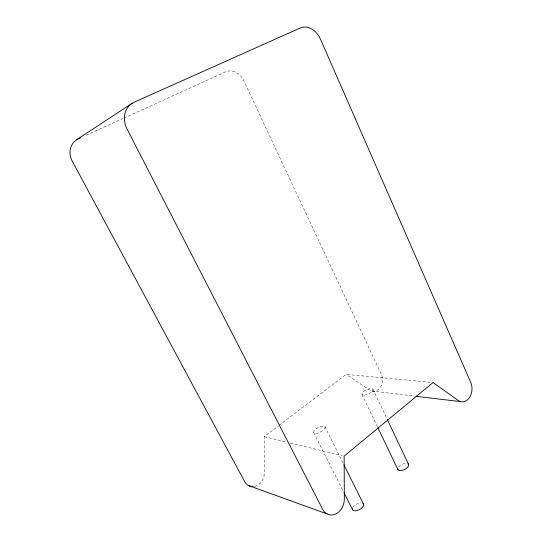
<?xml version="1.0" encoding="UTF-8"?>
<svg xmlns="http://www.w3.org/2000/svg" width="542" height="542" viewBox="0 0 542 542"><rect width="100%" height="100%" fill="white"/><g stroke="black" fill="none" stroke-linecap="round" stroke-linejoin="round"><path stroke-width="0.41" stroke-dasharray="2.71 2.03" d="M254.537 486.404A12.398 10.373 -72.6 0 0 264.327 473.105L264.252 436.615L278.358 425.897M279.035 425.389L346.209 374.373L430.511 382.313M86.232 135.215L123.163 118.413M123.928 118.068L225.479 71.862A15.725 12.886 64.2 0 1 243.798 80.724L381.419 374.468A10.996 8.672 -85.9 0 1 380.091 387.747A10.996 8.672 -85.9 0 1 369.651 390.071L346.209 374.373M371.758 391.046L414.454 396.127M264.252 436.615L286.257 441.987M290.336 442.983L342.503 455.72M313.683 432.516L343.675 492.136M325.112 427.028A6.348 2.527 -27.1 0 1 317.28 433.254A6.348 2.527 -27.1 0 1 315.817 429.095A6.348 2.527 -27.1 0 1 325.112 427.028L342.815 462.577M361.968 394.515L377.571 427.089M372.957 389.237L386.995 418.844M398.519 466.974A5.935 2.873 -24.8 0 1 407.178 463.485M352.639 507.664A6.172 3.11 -27.5 0 1 361.128 502.895M364.414 395.199A6.098 2.331 -25.1 0 0 373.072 389.854A6.098 2.331 -25.1 0 0 364.929 390.619A6.098 2.331 -25.1 0 0 364.414 395.199"/><path stroke-width="0.81" d="M76.7 139.721L132.092 103.332M79.308 138.366L80.846 137.668M416.127 396.324L460.497 401.608M248.541 485.557L326.982 513.904M344.055 492.888L352.408 509.494M343.946 464.846L363.533 504.175M377.937 427.848L397.889 469.514M387.354 419.603L408.587 464.399M78.543 138.718A17.629 15.847 49.1 0 0 72.215 161.103L244.625 481.56A12.398 10.373 -72.6 0 0 253.161 486.581M408.045 463.837A5.935 2.873 -24.8 0 1 404.603 469.514A5.935 2.873 -24.8 0 1 397.726 468.769M363.059 503.511A6.172 3.11 -27.5 0 1 359.048 509.798A6.172 3.11 -27.5 0 1 352.334 508.633M433.038 382.557L344.129 456.12L344.339 498.904A14.559 11.436 -75.8 0 1 335.769 513.972A14.559 11.436 -75.8 0 1 322.646 509.304L126.957 128.827A21.043 18.265 56.8 0 1 134.213 102.187L300.16 28.028A18.496 14.207 67.6 0 1 320.444 39.112L470.734 382.388A12.696 9.261 -86.8 0 1 469.365 397.726A12.696 9.261 -86.8 0 1 458.234 400.504L433.038 382.557"/></g></svg>
